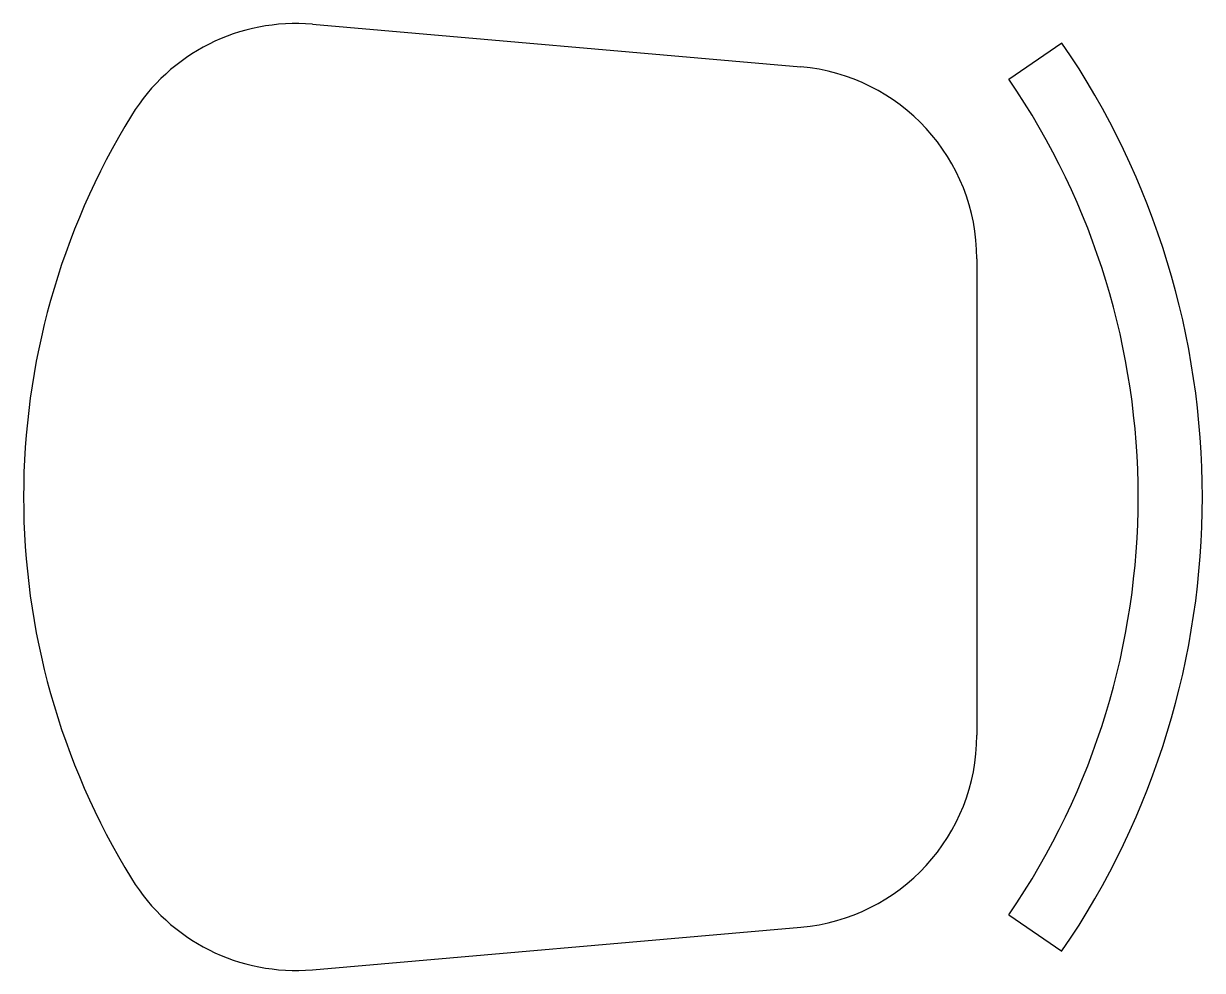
# Model space of a CAD drawing. Extents: x 0 to 0.631, y -0.253 to 0.253.
import ezdxf

# ---------------------------------------------------------------- set-up
doc = ezdxf.new("R2010")
doc.units = 0
doc.layers.get('0').update_dxf_attribs({"linetype": 'CONTINUOUS'})

msp = doc.modelspace()

# ---------------------------------------------------------------- linework, layer by layer
at = {"color": 0}
for p, q in [((0.15462, 0.25301), (0.41604, 0.23027)), ((0.52749, 0.22357), (0.55587, 0.243)), ((0.51029, 0.12747), (0.51029, -0.12747)), ((0.52749, -0.22357), (0.55587, -0.243)), ((0.15462, -0.25301), (0.41604, -0.23027))]:
    msp.add_line(p, q, dxfattribs=at)
for centre, radius, start, end in [((0.14568, 0.15021), 0.10319, 85.03026, 148.40697), ((0.20073, 0), 0.43032, 325.61966, 34.38034), ((0.4071, 0.12747), 0.10319, 0, 85.03026), ((0.20073, 0), 0.39593, 325.61966, 34.38034), ((0.3899, 0), 0.3899, 148.40697, 211.59303), ((0.4071, -0.12747), 0.10319, 274.96974, 0), ((0.14568, -0.15021), 0.10319, 211.59303, 274.96974)]:
    msp.add_arc(centre, radius, start, end, dxfattribs=at)

doc.saveas('drawing.dxf')
